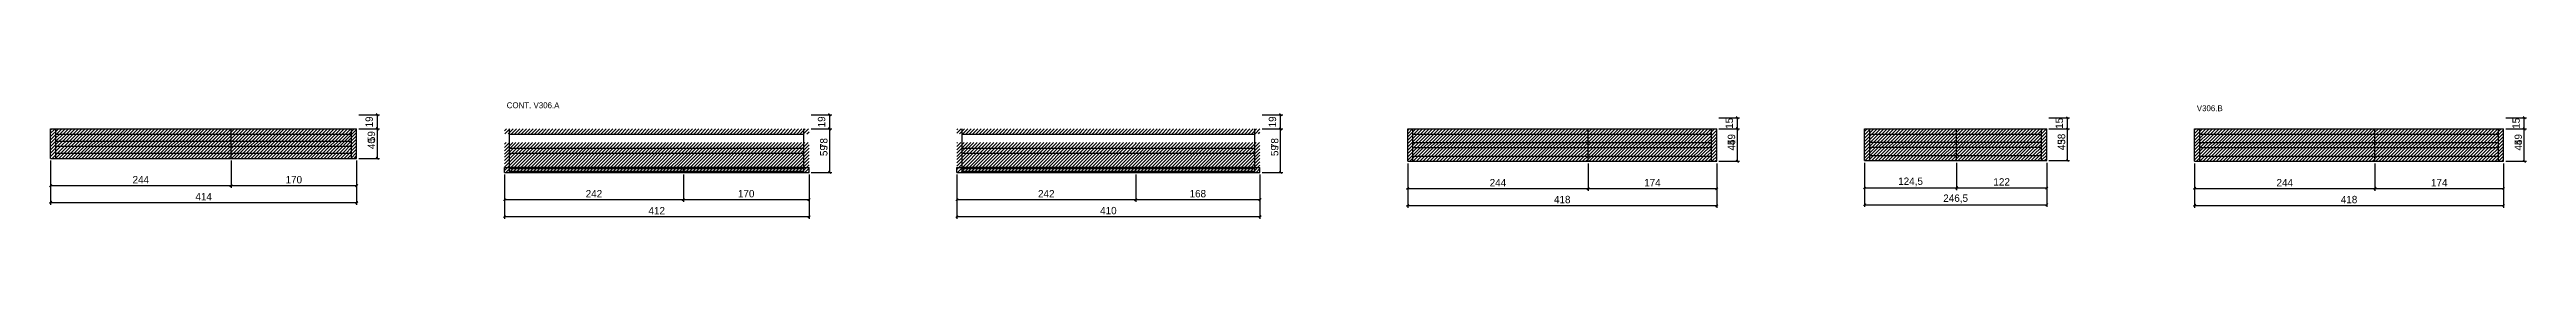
# Model space of a CAD drawing. Extents: x -9000 to 6804, y -272 to 1250.
# Drawn here: x 3452 to 6804, y -272 to -114 of the extents above; entities that cross this region are included whole.
import ezdxf

# ---------------------------------------------------------------- set-up
doc = ezdxf.new("R2010")
doc.units = 0
for name, color, linetype in [('COTA', 241, 'Continuous'), ('NOMENCLATURA', 7, 'Continuous'), ('Painéis', 200, 'Continuous'), ('Reaproveitamento', 251, 'Continuous'), ('SARR_2.2x7', 40, 'Continuous')]:
    doc.layers.add(name, color=color, linetype=linetype)
doc.dimstyles.new('PAINEL', dxfattribs={"dimtxt": 10, "dimasz": 3, "dimexe": 3, "dimexo": 3, "dimgap": 3, "dimtad": 1, "dimblk": 'OBLIQUE', "dimblk1": 'OBLIQUE', "dimcen": 2.5, "dimclrd": 4, "dimclre": 4, "dimclrt": 240, "dimazin": 3, "dimtfac": 1, "dimtmove": 0, "dimatfit": 3})

# ---------------------------------------------------------------- blocks, each defined once
blk = doc.blocks.new('_OBLIQUE')
at = {"color": 0, "linetype": 'BYBLOCK'}
blk.add_line((-0.5, -0.5), (0.5, 0.5), dxfattribs=at)

msp = doc.modelspace()

# ---------------------------------------------------------------- hatches: boundary and pattern name
at = {"layer": 'Reaproveitamento'}
h = msp.add_hatch(dxfattribs=at)
h.set_pattern_fill('ANSI31')
h.paths.add_polyline_path([(3454, -190), (3698, -190), (3698, -150.2), (3454, -150.2)])
h = msp.add_hatch(dxfattribs=at)
h.set_pattern_fill('ANSI31')
h.paths.add_polyline_path([(3698, -190), (3868, -190), (3868, -150.2), (3698, -150.2)])
h = msp.add_hatch(dxfattribs=at)
h.set_pattern_fill('ANSI31')
h.paths.add_polyline_path([(4068, -156.6), (4310, -156.6), (4310, -150), (4068, -150)])
h = msp.add_hatch(dxfattribs=at)
h.set_pattern_fill('ANSI31')
h.paths.add_polyline_path([(4310, -156.6), (4480, -156.6), (4480, -150), (4310, -150)])
h = msp.add_hatch(dxfattribs=at)
h.set_pattern_fill('ANSI31')
h.paths.add_polyline_path([(4680, -156.6), (4922, -156.6), (4922, -150), (4680, -150)])
h = msp.add_hatch(dxfattribs=at)
h.set_pattern_fill('ANSI31')
h.paths.add_polyline_path([(4922, -156.6), (5090, -156.6), (5090, -150), (4922, -150)])
h = msp.add_hatch(dxfattribs=at)
h.set_pattern_fill('ANSI31')
h.paths.add_polyline_path([(5290, -193.6), (5534, -193.6), (5534, -150), (5290, -150)])
h = msp.add_hatch(dxfattribs=at)
h.set_pattern_fill('ANSI31')
h.paths.add_polyline_path([(5534, -193.6), (5708, -193.6), (5708, -150), (5534, -150)])
h = msp.add_hatch(dxfattribs=at)
h.set_pattern_fill('ANSI31')
h.paths.add_polyline_path([(5908, -192.6), (6032.5, -192.6), (6032.5, -150), (5908, -150)])
h = msp.add_hatch(dxfattribs=at)
h.set_pattern_fill('ANSI31')
h.paths.add_polyline_path([(6032.5, -192.6), (6154.5, -192.6), (6154.5, -150), (6032.5, -150)])
h = msp.add_hatch(dxfattribs=at)
h.set_pattern_fill('ANSI31')
h.paths.add_polyline_path([(6354.5, -193.6), (6598.5, -193.6), (6598.5, -150), (6354.5, -150)])
h = msp.add_hatch(dxfattribs=at)
h.set_pattern_fill('ANSI31')
h.paths.add_polyline_path([(6598.5, -193.6), (6772.5, -193.6), (6772.5, -150), (6598.5, -150)])
h = msp.add_hatch(dxfattribs=at)
h.set_pattern_fill('ANSI31')
h.paths.add_polyline_path([(4068, -208.6), (4310, -208.6), (4310, -168.6), (4068, -168.6)])
h = msp.add_hatch(dxfattribs=at)
h.set_pattern_fill('ANSI31')
h.paths.add_polyline_path([(4310, -208.6), (4480, -208.6), (4480, -168.6), (4310, -168.6)])
h = msp.add_hatch(dxfattribs=at)
h.set_pattern_fill('ANSI31')
h.paths.add_polyline_path([(4680, -208.6), (4922, -208.6), (4922, -168.6), (4680, -168.6)])
h = msp.add_hatch(dxfattribs=at)
h.set_pattern_fill('ANSI31')
h.paths.add_polyline_path([(4922, -208.6), (5090, -208.6), (5090, -168.6), (4922, -168.6)])

# ---------------------------------------------------------------- linework, layer by layer
at = {"layer": 'Painéis'}
for p, q in [((3454, -150), (3698, -150)), ((3454, -190), (3454, -150)), ((3698, -190), (3698, -150)), ((3698, -150), (3868, -150)), ((3868, -190), (3868, -150)), ((5290, -150), (5534, -150)), ((5290, -194), (5290, -150)), ((5534, -194), (5534, -150)), ((5534, -150), (5708, -150)), ((5708, -194), (5708, -150)), ((5908, -150), (6032.5, -150)), ((5908, -193), (5908, -150)), ((6032.5, -193), (6032.5, -150)), ((6032.5, -150), (6154.5, -150)), ((6154.5, -193), (6154.5, -150)), ((6354.5, -150), (6598.5, -150)), ((6354.5, -194), (6354.5, -150)), ((6598.5, -194), (6598.5, -150)), ((6598.5, -150), (6772.5, -150)), ((6772.5, -194), (6772.5, -150)), ((3454, -190), (3698, -190)), ((3698, -190), (3868, -190)), ((5290, -194), (5534, -194)), ((5534, -194), (5708, -194)), ((5908, -193), (6032.5, -193)), ((6032.5, -193), (6154.5, -193)), ((6354.5, -194), (6598.5, -194)), ((6598.5, -194), (6772.5, -194)), ((4068, -202.4), (4310, -202.4)), ((4068, -209), (4068, -202.4)), ((4068, -209), (4310, -209)), ((4310, -209), (4310, -202.4)), ((4310, -202.4), (4480, -202.4)), ((4310, -209), (4480, -209)), ((4480, -209), (4480, -202.4)), ((4680, -202.4), (4922, -202.4)), ((4680, -209), (4680, -202.4)), ((4680, -209), (4922, -209)), ((4922, -209), (4922, -202.4)), ((4922, -202.4), (5090, -202.4)), ((4922, -209), (5090, -209)), ((5090, -209), (5090, -202.4))]:
    msp.add_line(p, q, dxfattribs=at)
at = {"layer": 'SARR_2.2x7'}
for p, q in [((3461, -190), (3461, -150)), ((3861, -190), (3861, -150)), ((4075, -209), (4075, -150)), ((4473, -209), (4473, -150)), ((4687, -209), (4687, -150)), ((5083, -209), (5083, -150)), ((5297, -194), (5297, -150)), ((5701, -194), (5701, -150)), ((5915, -193), (5915, -150)), ((6147.5, -193), (6147.5, -150)), ((6361.5, -194), (6361.5, -150)), ((6765.5, -194), (6765.5, -150))]:
    msp.add_line(p, q, dxfattribs=at)
for points in [[(3461, -157), (3698, -157)], [(3461, -157), (3698, -157)], [(3461, -166.5), (3698, -166.5)], [(3461, -166.5), (3698, -166.5)], [(3698, -157), (3861, -157)], [(3698, -157), (3861, -157)], [(3698, -166.5), (3861, -166.5)], [(3698, -166.5), (3861, -166.5)], [(4075, -157), (4310, -157)], [(4310, -157), (4473, -157)], [(4687, -157), (4922, -157)], [(4922, -157), (5083, -157)], [(5297, -157), (5534, -157)], [(5297, -157), (5534, -157)], [(5534, -157), (5701, -157)], [(5534, -157), (5701, -157)], [(5915, -157), (6032.5, -157)], [(5915, -157), (6032.5, -157)], [(6032.5, -157), (6147.5, -157)], [(6032.5, -157), (6147.5, -157)], [(6361.5, -157), (6598.5, -157)], [(6361.5, -157), (6598.5, -157)], [(6598.5, -157), (6765.5, -157)], [(6598.5, -157), (6765.5, -157)], [(3461, -173.5), (3698, -173.5)], [(3461, -173.5), (3698, -173.5)], [(3461, -183), (3698, -183)], [(3461, -183), (3698, -183)], [(3698, -173.5), (3861, -173.5)], [(3698, -173.5), (3861, -173.5)], [(3698, -183), (3861, -183)], [(3698, -183), (3861, -183)], [(4075, -176), (4310, -176)], [(4075, -183), (4310, -183)], [(4310, -176), (4473, -176)], [(4310, -183), (4473, -183)], [(4687, -176), (4922, -176)], [(4687, -183), (4922, -183)], [(4922, -176), (5083, -176)], [(4922, -183), (5083, -183)], [(5297, -168.5), (5534, -168.5)], [(5297, -168.5), (5534, -168.5)], [(5297, -175.5), (5534, -175.5)], [(5297, -175.5), (5534, -175.5)], [(5297, -187), (5534, -187)], [(5297, -187), (5534, -187)], [(5534, -168.5), (5701, -168.5)], [(5534, -168.5), (5701, -168.5)], [(5534, -175.5), (5701, -175.5)], [(5534, -175.5), (5701, -175.5)], [(5534, -187), (5701, -187)], [(5534, -187), (5701, -187)], [(5915, -168), (6032.5, -168)], [(5915, -168), (6032.5, -168)], [(5915, -175), (6032.5, -175)], [(5915, -175), (6032.5, -175)], [(5915, -186), (6032.5, -186)], [(5915, -186), (6032.5, -186)], [(6032.5, -168), (6147.5, -168)], [(6032.5, -168), (6147.5, -168)], [(6032.5, -175), (6147.5, -175)], [(6032.5, -175), (6147.5, -175)], [(6032.5, -186), (6147.5, -186)], [(6032.5, -186), (6147.5, -186)], [(6361.5, -168.5), (6598.5, -168.5)], [(6361.5, -168.5), (6598.5, -168.5)], [(6361.5, -175.5), (6598.5, -175.5)], [(6361.5, -175.5), (6598.5, -175.5)], [(6361.5, -187), (6598.5, -187)], [(6361.5, -187), (6598.5, -187)], [(6598.5, -168.5), (6765.5, -168.5)], [(6598.5, -168.5), (6765.5, -168.5)], [(6598.5, -175.5), (6765.5, -175.5)], [(6598.5, -175.5), (6765.5, -175.5)], [(6598.5, -187), (6765.5, -187)], [(6598.5, -187), (6765.5, -187)], [(4075, -202), (4310, -202)], [(4075, -204), (4310, -204)], [(4075, -207.4), (4310, -207.4)], [(4310, -202), (4473, -202)], [(4310, -204), (4473, -204)], [(4310, -207.4), (4473, -207.4)], [(4687, -202), (4922, -202)], [(4687, -204), (4922, -204)], [(4687, -207.4), (4922, -207.4)], [(4922, -202), (5083, -202)], [(4922, -204), (5083, -204)], [(4922, -207.4), (5083, -207.4)]]:
    msp.add_lwpolyline(points, dxfattribs=at)

# ---------------------------------------------------------------- texts
at = {"layer": 'NOMENCLATURA'}
for s, p in [('CONT. V306.A', (4071, -122)), ('V306.B', (6357.5, -126))]:
    msp.add_text(s, height=8, dxfattribs=at).set_placement(p)

# ---------------------------------------------------------------- dimensions: what is measured, and where the dimension line sits
at = {"layer": 'COTA'}
for base, p1, p2 in [((3896, -190), (3868, -190), (3868, -131)), ((3896, -150), (3868, -150), (3868, -131)), ((4508, -209), (4480, -209), (4480, -131)), ((4508, -150), (4480, -150), (4480, -131)), ((5118, -209), (5090, -209), (5090, -131)), ((5118, -150), (5090, -150), (5090, -131)), ((5736, -194), (5708, -194), (5708, -135)), ((5736, -150), (5708, -150), (5708, -135)), ((6182.5, -193), (6154.5, -193), (6154.5, -135)), ((6182.5, -150), (6154.5, -150), (6154.5, -135)), ((6800.5, -194), (6772.5, -194), (6772.5, -135)), ((6800.5, -150), (6772.5, -150), (6772.5, -135)), ((3896, -190), (3868, -190), (3868, -150)), ((4508, -209), (4480, -209), (4480, -150)), ((5118, -209), (5090, -209), (5090, -150)), ((5736, -194), (5708, -194), (5708, -150)), ((6182.5, -193), (6154.5, -193), (6154.5, -150)), ((6800.5, -194), (6772.5, -194), (6772.5, -150))]:
    msp.add_linear_dim(base=base, p1=p1, p2=p2, angle=90, dimstyle='PAINEL', dxfattribs=at).render()
for base, p1, p2 in [((3454, -227), (3454, -190), (3698, -190)), ((3454, -250), (3454, -190), (3868, -190)), ((3698, -227), (3698, -190), (3868, -190)), ((5290, -231), (5290, -194), (5534, -194)), ((5290, -254), (5290, -194), (5708, -194)), ((5534, -231), (5534, -194), (5708, -194)), ((5908, -230), (5908, -193), (6032.5, -193)), ((5908, -253), (5908, -193), (6154.5, -193)), ((6032.5, -230), (6032.5, -193), (6154.5, -193)), ((6354.5, -231), (6354.5, -194), (6598.5, -194)), ((6354.5, -254), (6354.5, -194), (6772.5, -194)), ((6598.5, -231), (6598.5, -194), (6772.5, -194)), ((4068, -246), (4068, -209), (4310, -209)), ((4068, -269), (4068, -209), (4480, -209)), ((4310, -246), (4310, -209), (4480, -209)), ((4680, -246), (4680, -209), (4922, -209)), ((4680, -269), (4680, -209), (5090, -209)), ((4922, -246), (4922, -209), (5090, -209))]:
    msp.add_linear_dim(base=base, p1=p1, p2=p2, dimstyle='PAINEL', dxfattribs=at).render()

doc.saveas('drawing.dxf')
